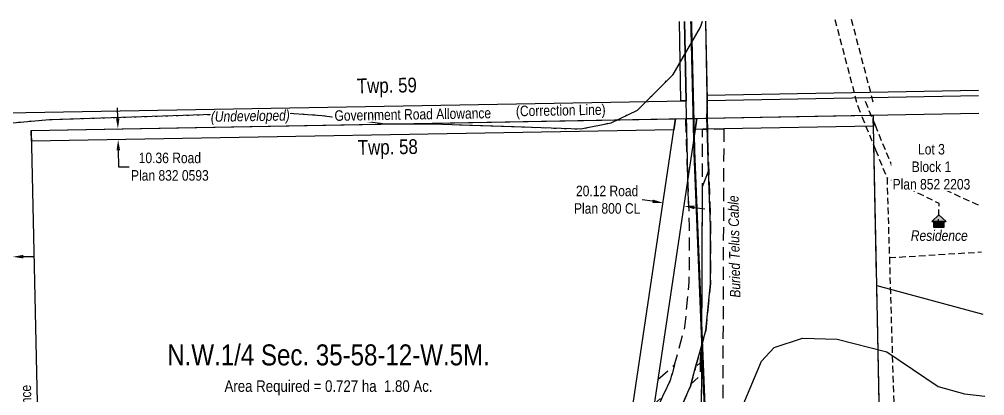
# Model space of a CAD drawing. Extents: x 583467 to 586907, y 5990577 to 5992825.
# Drawn here: x 585978 to 586896, y 5991282 to 5991640 of the extents above; entities that cross this region are included whole.
import ezdxf
from ezdxf.enums import TextEntityAlignment as Align

# ---------------------------------------------------------------- set-up
doc = ezdxf.new("R2010")
doc.units = 0
doc.header["$LTSCALE"] = 5
doc.header["$PDSIZE"] = 0.5
for name, pattern in [('DASHDOT2', [12.7, 6.35, -3.175, 0, -3.175]), ('foc-ACCESSROAD', [3.75, 2.5, -1.25]), ('foc-FLOWLINE', [3.75, 2.5, -1.25]), ('foc-QUARTERLINE', [33, 25, -3, 2, -3]), ('foc-WHEELTRACKS', [2, 0.4, -1.6]), ('UG_PIPE', [1.875, 1.25, -0.625])]:
    doc.linetypes.add(name, pattern=pattern)
doc.layers.get('Defpoints').update_dxf_attribs({"color": 9})
for name, color, linetype in [('AS-PIPE-UG', 44, 'UG_PIPE'), ('AS-POWER', 104, 'foc-POWER'), ('AS-RESIDENCE', 14, 'Continuous'), ('AS-TELUS', 224, 'foc-TEL'), ('AS-WILDLIFE', 131, 'DASHDOT2'), ('C-SYMBOL', 7, 'Continuous'), ('D-TXT', 6, 'Continuous'), ('F-AR', 190, 'foc-ACCESSROAD'), ('F-EZE', 190, 'foc-FLOWLINE'), ('F-VCE', 190, 'foc-FLOWLINE'), ('L-AREAREQUIRED', 7, 'Continuous'), ('L-QSEC', 8, 'foc-QUARTERLINE'), ('L-ROAD-T', 7, 'Continuous'), ('L-SEC', 7, 'Continuous'), ('L-TITLEDB', 4, 'Continuous'), ('L-TITLEDB-T', 4, 'Continuous'), ('T-WATER', 160, 'Continuous'), ('T-WATER-P3', 160, 'foc-WHEELTRACKS')]:
    doc.layers.add(name, color=color, linetype=linetype)
doc.layers.add('T-TEXT', color=48, linetype='Continuous', lineweight=18)
doc.styles.add('100L', font='ARIALN.TTF', dxfattribs={"height": 11})
doc.styles.add('175L', font='ARIALN.TTF', dxfattribs={"height": 20})
doc.styles.add('80CG', font='ARIALN.TTF', dxfattribs={"height": 10})
doc.styles.add('80L', font='ARIALN.TTF', dxfattribs={"height": 10})
doc.styles.add('80LS', font='ARIALNI.TTF', dxfattribs={"height": 10})
doc.styles.add('foc-LtypeFont', font='ARIALN.TTF', dxfattribs={"height": 7.35})
doc.linetypes.add('foc-POWER', pattern='A,6,-1,["P",foc-LtypeFont,S=0.2,R=0,X=-0.625,Y=-0.75],-1.24,4', length=12.24)
doc.linetypes.add('foc-POWER-NOLINE', pattern='A,0,-4,["P",foc-LtypeFont,S=0.2,R=0,X=-0.625,Y=-0.75],-8.24', length=12.24)
doc.linetypes.add('foc-TEL', pattern='A,2,-1,["T",foc-LtypeFont,S=0.2,R=0,X=-0.425,Y=-0.75],-1.24,8', length=12.24)
doc.linetypes.add('foc-TEL-NOLINE', pattern='A,0,-2,["T",foc-LtypeFont,S=0.2,R=0,X=-0.425,Y=-0.75],-10.24', length=12.24)
doc.linetypes.add('foc-TOPO-flowdirection-NOLINE', pattern='A,0,[">",foc-LtypeFont,S=0.3,R=0,X=0,Y=-0.945],-20,[">",foc-LtypeFont,S=0.3,R=0,X=0,Y=-0.945],0', length=20)
doc.dimstyles.new('Compass 5 000', dxfattribs={"dimscale": 5, "dimtxt": 9, "dimasz": 2, "dimexe": 0.2, "dimexo": 0.0625, "dimgap": 0.5, "dimtad": 0, "dimtih": 1, "dimtoh": 1, "dimzin": 0, "dimdsep": 46, "dimtxsty": '80CG', "dimcen": 0.1, "dimse1": 1, "dimse2": 1, "dimclrd": 256, "dimclrt": 256, "dimaunit": 1, "dimadec": 4, "dimazin": 0, "dimtfac": 0.06, "dimtofl": 0, "dimtmove": 0, "dimatfit": 1, "dimfxl": 0.2, "dimtolj": 1, "dimtzin": 0, "dimlwd": -1, "dimarcsym": 0})

# ---------------------------------------------------------------- blocks, each defined once
blk = doc.blocks.new('*D37')
at = {"layer": 'Defpoints', "color": 0, "transparency": 16777216}
for p in [(586116.11, 5991536.6), (586071.9, 5991525.45), (586116.3, 5991526.25)]:
    blk.add_point(p, dxfattribs=at)
at = {"layer": 'L-TITLEDB-T', "transparency": 16777216}
for p, q in [((586071.53, 5991545.8), (586071.35, 5991555.8)), ((586072.08, 5991515.45), (586072.36, 5991499.73)), ((586072.36, 5991499.73), (586082.36, 5991499.73))]:
    blk.add_line(p, q, dxfattribs=at)
for points in [[(586073.2, 5991545.83), (586069.87, 5991545.77), (586071.71, 5991535.8)], [(586073.75, 5991515.48), (586070.41, 5991515.42), (586071.9, 5991525.45)]]:
    blk.add_solid(points, dxfattribs=at)
at = {"layer": 'L-TITLEDB-T', "transparency": 16777216, "insert": (586121.1, 5991499.73), "char_height": 10, "attachment_point": 5, "style": '80CG'}
blk.add_mtext('\\A1;10.36 Road\\PPlan 832 0593', dxfattribs=at)
blk = doc.blocks.new('*D39')
at = {"layer": 'Defpoints', "color": 0, "transparency": 16777216}
for p in [(586597.01, 5991512.7), (586616.88, 5991509.76), (586590.02, 5991465.36)]:
    blk.add_point(p, dxfattribs=at)
at = {"layer": 'L-TITLEDB', "transparency": 16777216}
for p, q in [((586580.12, 5991466.82), (586570.23, 5991468.29)), ((586619.78, 5991460.96), (586629.67, 5991459.5))]:
    blk.add_line(p, q, dxfattribs=at)
for points in [[(586580.37, 5991468.47), (586579.88, 5991465.18), (586590.02, 5991465.36)], [(586620.02, 5991462.61), (586619.54, 5991459.32), (586609.89, 5991462.43)]]:
    blk.add_solid(points, dxfattribs=at)
at = {"layer": 'L-TITLEDB', "transparency": 16777216, "insert": (586536.86, 5991468.29), "char_height": 10, "attachment_point": 5, "style": '80CG'}
blk.add_mtext('\\A1;20.12 Road\\PPlan 800 CL', dxfattribs=at)
blk = doc.blocks.new('res_occ')
for points in [[(0.1, 0.89), (-1.26, -0.37), (1.46, -0.37)], [(-0.9, -1.43), (1.1, -1.43), (1.1, -0.37), (-0.9, -0.37)]]:
    blk.add_hatch(color=14).paths.add_polyline_path(points)
at = {"color": 14}
for points in [[(0.1, 0.89), (-1.26, -0.37), (1.46, -0.37)], [(-0.9, -1.43), (1.1, -1.43), (1.1, -0.37), (-0.9, -0.37)]]:
    blk.add_lwpolyline(points, close=True, dxfattribs=at)
blk = doc.blocks.new('*D53')
at = {"layer": 'Defpoints', "color": 0, "transparency": 16777216}
for p in [(585925.73, 5991412.94), (585925.73, 5991412.83), (585971.7, 5991413.83)]:
    blk.add_point(p, dxfattribs=at)
at = {"layer": 'L-TITLEDB-T', "transparency": 16777216}
for p, q in [((585915.73, 5991412.72), (585897.18, 5991412.32)), ((585981.7, 5991414.15), (585991.69, 5991414.36))]:
    blk.add_line(p, q, dxfattribs=at)
for points in [[(585981.66, 5991415.81), (585981.73, 5991412.48), (585971.7, 5991413.93)], [(585915.7, 5991414.39), (585915.77, 5991411.05), (585925.73, 5991412.94)]]:
    blk.add_solid(points, dxfattribs=at)
at = {"layer": 'L-TITLEDB-T', "transparency": 16777216, "insert": (585859.23, 5991412.32), "char_height": 10, "attachment_point": 5, "style": '80CG'}
blk.add_mtext('\\A1;46.00 Road\\PPlan 842 1011', dxfattribs=at)

msp = doc.modelspace()

# ---------------------------------------------------------------- linework, layer by layer
at = {"layer": 'AS-PIPE-UG'}
for p, q in [((586753.421, 5991639.885), (586775.084, 5991557.297)), ((586768.879, 5991640.081), (586789.595, 5991561.105)), ((586775.084, 5991557.297), (586778.613, 5991548.647)), ((586782.226, 5991562.024), (586791.564, 5991539.29)), ((586779.118, 5991547.409), (586792.038, 5991515.739)), ((586791.564, 5991539.29), (586807.339, 5991500.884)), ((586792.038, 5991515.739), (586802.951, 5991488.991)), ((586889.908, 5991463.1), (586807.339, 5991500.884)), ((586802.951, 5991488.991), (586805.207, 5991413.17))]:
    msp.add_line(p, q, dxfattribs=at)
at = {"layer": 'AS-PIPE-UG', "flags": 128}
for points in [[(586851.908, 5991443.472), (586852.457, 5991464.74), (586802.951, 5991488.991)], [(586805.207, 5991413.17), (586892.935, 5991418.646)], [(586805.207, 5991413.17), (586812.296, 5991174.903), (586813.877, 5991148.62)]]:
    msp.add_lwpolyline(points, dxfattribs=at)
at = {"layer": 'AS-POWER', "linetype": 'foc-POWER-NOLINE', "flags": 128}
for points in [[(586626.617, 5991245.461), (586626.927, 5991330.094), (586627.479, 5991480.789), (586633.391, 5991495.575), (586630.654, 5991638.328)], [(586632.071, 5991567.918), (586889.859, 5991572.464)]]:
    msp.add_lwpolyline(points, dxfattribs=at)
at = {"layer": 'AS-TELUS', "linetype": 'foc-TEL-NOLINE', "flags": 128}
for points in [[(586572.836, 5991214.333), (586595.799, 5991244.959), (586616.216, 5991290.856), (586621.004, 5991309.071), (586625.501, 5991325.433), (586630.639, 5991343.693), (586634.98, 5991388.727), (586635.285, 5991443.003), (586633.391, 5991495.575), (586631.871, 5991537.758), (586631.577, 5991545.907), (586632.173, 5991562.891), (586630.654, 5991638.328)], [(586614.206, 5991464.76), (586612.065, 5991562.536), (586610.545, 5991638.072)]]:
    msp.add_lwpolyline(points, dxfattribs=at)
at = {"layer": 'AS-WILDLIFE', "const_width": 2, "flags": 128}
msp.add_lwpolyline([(586616.746, 5991638.151), (586619.801, 5991512.922), (586635.676, 5991121.338), (586651.551, 5990877.921), (586794.426, 5990745.629), (586852.635, 5990650.379), (586852.217, 5990637.012)], dxfattribs=at)
at = {"layer": 'F-AR', "flags": 128}
msp.add_lwpolyline([(586579.195, 5991256.991), (586580.898, 5991261.103), (586589.95, 5991281.406), (586597.315, 5991297.595), (586600.893, 5991311.251), (586610.886, 5991347.313), (586614.976, 5991389.745), (586615.273, 5991442.7), (586611.568, 5991545.546), (586631.577, 5991545.907), (586631.871, 5991537.758), (586635.285, 5991443.003), (586634.98, 5991388.727), (586630.639, 5991343.693), (586626.881, 5991330.133), (586625.501, 5991325.433), (586621.004, 5991309.071), (586616.595, 5991292.906), (586616.216, 5991290.856), (586595.799, 5991244.959), (586572.836, 5991214.333)], dxfattribs=at)
at = {"layer": 'F-EZE', "flags": 128}
for points in [[(586647.744, 5991535.805), (586646.674, 5991258.447), (586640.557, 5991264.932), (586626.641, 5991251.86), (586626.927, 5991330.094), (586627.679, 5991535.438), (586631.952, 5991535.516), (586647.744, 5991535.805)], [(586616.595, 5991292.906), (586621.004, 5991309.071), (586625.406, 5991313.011), (586625.363, 5991300.721), (586616.595, 5991292.906)]]:
    msp.add_lwpolyline(points, close=True, dxfattribs=at)
at = {"layer": 'F-VCE', "flags": 128}
msp.add_lwpolyline([(586621.004, 5991309.071), (586625.501, 5991325.433), (586625.406, 5991313.011), (586621.004, 5991309.071)], close=True, dxfattribs=at)
msp.add_lwpolyline([(586585.199, 5991297.269), (586600.893, 5991311.251), (586597.315, 5991297.595), (586589.95, 5991281.406), (586581.744, 5991274.091)], dxfattribs=at)
at = {"layer": 'L-QSEC', "flags": 128}
msp.add_lwpolyline([(586806.322, 5990736.112), (586789.867, 5991548.765)], dxfattribs=at)
at = {"layer": 'L-SEC'}
msp.add_line((585989.207, 5991534.312), (586009.008, 5990618.709), dxfattribs=at)
at = {"layer": 'L-SEC', "flags": 128}
for points in [[(586612.065, 5991562.536), (586610.545, 5991638.072)], [(586632.172, 5991562.941), (586630.654, 5991638.328)], [(585066.835, 5991535.942), (585804.355, 5991548.29), (586612.065, 5991562.536)], [(586632.173, 5991562.891), (586889.959, 5991567.438)], [(585989.207, 5991534.311), (586890.296, 5991550.578)]]:
    msp.add_lwpolyline(points, dxfattribs=at)
at = {"layer": 'L-TITLEDB', "flags": 128}
for points in [[(586610.548, 5991638.072), (586612.065, 5991562.536), (586607.066, 5991562.448), (586605.548, 5991638.009)], [(586632.071, 5991567.918), (586889.859, 5991572.464)], [(586798.022, 5991146.017), (586793.15, 5991386.625), (586790.077, 5991538.41)], [(586793.15, 5991386.625), (586894.122, 5991359.329)]]:
    msp.add_lwpolyline(points, dxfattribs=at)
for points in [[(586601.807, 5991545.369), (586600.262, 5991534.982), (585989.431, 5991523.958), (585989.207, 5991534.312), (586601.807, 5991545.369)], [(586789.867, 5991548.765), (586790.077, 5991538.41), (586647.744, 5991535.805), (586631.916, 5991535.516), (586627.733, 5991535.439), (586620.684, 5991535.317), (586622.234, 5991545.739), (586631.577, 5991545.907), (586789.867, 5991548.765)]]:
    msp.add_lwpolyline(points, close=True, dxfattribs=at)
at = {"layer": 'T-WATER', "flags": 128}
msp.add_lwpolyline([(586648.706, 5991231.66), (586683.715, 5991314.666), (586695.718, 5991327.667), (586722.721, 5991336.67), (586755.724, 5991335.672), (586802.728, 5991323.675), (586851.731, 5991290.677), (586876.733, 5991283.678), (586895.834, 5991281.365)], dxfattribs=at)
at = {"layer": 'T-WATER-P3', "flags": 128}
msp.add_lwpolyline([(585522.614, 5991550.593), (585532.615, 5991548.594), (585558.617, 5991538.596), (585596.62, 5991527.598), (585637.624, 5991522.6), (585676.628, 5991522.603), (585720.633, 5991526.607), (585785.64, 5991535.612), (585934.655, 5991534.623), (585971.659, 5991541.625), (586006.663, 5991544.627), (586221.685, 5991551.643), (586265.689, 5991548.647), (586325.695, 5991540.651), (586370.699, 5991540.653), (586511.713, 5991535.663), (586540.717, 5991541.665), (586565.72, 5991553.668), (586599.726, 5991587.671), (586625.732, 5991632.675), (586627.657, 5991638.29)], dxfattribs=at)
at = {"layer": 'T-WATER-P3', "linetype": 'foc-TOPO-flowdirection-NOLINE', "flags": 128}
for points in [[(585522.614, 5991550.593), (585532.615, 5991548.594), (585558.617, 5991538.596), (585596.62, 5991527.598), (585637.624, 5991522.6), (585676.628, 5991522.603), (585720.633, 5991526.607), (585785.64, 5991535.612), (585934.655, 5991534.623), (585971.659, 5991541.625), (586006.663, 5991544.627), (586221.685, 5991551.643), (586265.689, 5991548.647), (586325.695, 5991540.651), (586370.699, 5991540.653), (586511.713, 5991535.663), (586540.717, 5991541.665), (586565.72, 5991553.668), (586599.726, 5991587.671), (586625.732, 5991632.675), (586627.657, 5991638.29)], [(585766.982, 5990613.42), (585790.58, 5990629.58), (585849.59, 5990684.585), (585870.594, 5990715.587), (585894.6, 5990781.591), (585918.605, 5990807.595), (585952.609, 5990816.596), (586023.616, 5990820.601), (586053.62, 5990835.604), (586093.626, 5990864.608), (586127.63, 5990873.61), (586172.635, 5990878.614), (586212.639, 5990886.617), (586259.645, 5990904.621), (586297.65, 5990927.625), (586328.655, 5990954.627), (586364.661, 5990981.631), (586407.666, 5990999.634), (586435.67, 5991015.637), (586473.676, 5991045.641), (586533.686, 5991112.647), (586566.692, 5991143.651), (586598.697, 5991170.654), (586631.703, 5991217.659), (586648.706, 5991231.66), (586683.715, 5991314.666), (586695.718, 5991327.667), (586722.721, 5991336.67), (586755.724, 5991335.672), (586802.728, 5991323.675), (586851.731, 5991290.677), (586876.733, 5991283.678), (586895.834, 5991281.365)]]:
    msp.add_lwpolyline(points, dxfattribs=at)

# ---------------------------------------------------------------- block references
at = {"layer": 'AS-RESIDENCE', "xscale": 4.997753599999938, "yscale": 4.997753599999938, "zscale": 4.997753599999938}
msp.add_blockref('res_occ', (586851.817, 5991449.485), dxfattribs=at)

# ---------------------------------------------------------------- texts
at = {"layer": 'AS-RESIDENCE', "insert": (586852.661, 5991434.1), "char_height": 9.99551, "width": 53.91615, "attachment_point": 5, "style": '80CG'}
msp.add_mtext('\\A1;{\\fArial Narrow|b0|i1|c0|p34;Residence}', dxfattribs=at)
at = {"layer": 'AS-TELUS', "insert": (586657.753, 5991423.764), "char_height": 9.99551, "width": 97.19138, "attachment_point": 5, "rotation": 91.152918, "style": '80CG'}
msp.add_mtext('\\A1;{\\fArial Narrow|b0|i1|c0|p34;Buried Telus Cable}', dxfattribs=at)
at = {"layer": 'C-SYMBOL', "color": 3, "style": '175L'}
msp.add_text('N.W.1/4 Sec. 35-58-12-W.5M.', height=19.99101, dxfattribs=at).set_placement((586271.97, 5991304.603), align=Align.BOTTOM_CENTER)
at = {"layer": 'D-TXT', "color": 3, "char_height": 14, "attachment_point": 1, "rotation": 0.959184, "style": '80L'}
for s, insert in [('Twp. 59', (586298.762, 5991583.627)), ('Twp. 58', (586299.672, 5991525.004))]:
    msp.add_mtext_dynamic_manual_height_columns(s, width=101.34984, gutter_width=47.479, heights=[0], dxfattribs=dict(at, insert=insert))
at = {"layer": 'L-AREAREQUIRED', "color": 5, "style": '100L'}
msp.add_text('Area Required = 0.727 ha  1.80 Ac.', height=10.99506, dxfattribs=at).set_placement((586271.97, 5991282.113), align=Align.BOTTOM_CENTER)
at = {"layer": 'L-ROAD-T', "style": '80L'}
for s, rotation, p in [('(Correction Line)', 0.9732, (586492.753, 5991553.468)), ('Government Road Allowance', 91.147688, (585985.547, 5991217.605))]:
    msp.add_text(s, height=9.99551, rotation=rotation, dxfattribs=at).set_placement(p, align=Align.MIDDLE_CENTER)

# ---------------------------------------------------------------- dimensions: what is measured, and where the dimension line sits
at = {"layer": 'L-TITLEDB'}
dim = msp.add_linear_dim(base=(586590.015, 5991465.362), p1=(586616.881, 5991509.759), p2=(586597.009, 5991512.695), angle=171.594629, text='20.12 Road\\PPlan 800 CL', dimstyle='Compass 5 000', dxfattribs=at)
dim.commit()
dim.dimension.update_dxf_attribs({"geometry": '*D39', "text_midpoint": (586536.861, 5991468.286), "dimtype": 161})
at = {"layer": 'L-TITLEDB-T', "color": 3}
dim = msp.add_linear_dim(base=(586071.901, 5991525.446), p1=(586116.114, 5991536.602), p2=(586116.301, 5991526.247), angle=271.033956, text='10.36 Road\\PPlan 832 0593', dimstyle='Compass 5 000', dxfattribs=at)
dim.commit()
dim.dimension.update_dxf_attribs({"geometry": '*D37', "text_midpoint": (586121.1, 5991499.73), "dimtype": 161})
at = {"layer": 'L-TITLEDB-T', "color": 5}
dim = msp.add_linear_dim(base=(585925.73, 5991412.936), p1=(585971.7, 5991413.827), p2=(585925.732, 5991412.832), angle=181.238912, text='46.00 Road\\PPlan 842 1011', dimstyle='Compass 5 000', dxfattribs=at)
dim.commit()
dim.dimension.update_dxf_attribs({"geometry": '*D53', "text_midpoint": (585859.23, 5991412.318), "dimtype": 161})

# ---------------------------------------------------------------- next in the draw order: texts
at = {"layer": 'L-ROAD-T', "insert": (586351.971, 5991554.629), "char_height": 9.99551, "width": 149.09134, "attachment_point": 2, "rotation": 0.9732, "style": '80L', "bg_fill": 3, "box_fill_scale": 1.15, "bg_fill_color": 256, "bg_fill_true_color": 256, "bg_fill_transparency": 0}
msp.add_mtext('Government Road Allowance', dxfattribs=at)
at = {"layer": 'L-TITLEDB-T', "insert": (586845.211, 5991499.649), "char_height": 9.99551, "width": 73.41625, "attachment_point": 5, "style": '80CG', "bg_fill": 3, "box_fill_scale": 1.15, "bg_fill_color": 256, "bg_fill_true_color": 256, "bg_fill_transparency": 0}
msp.add_mtext('\\A1;Lot 3\\PBlock 1\\PPlan 852 2203', dxfattribs=at)

# ---------------------------------------------------------------- next in the draw order: linework, layer by layer
at = {"layer": 'L-TITLEDB', "flags": 128}
msp.add_lwpolyline([(586156.507, 5990644.388), (586175.579, 5990654.952), (586248.076, 5990724.091), (586295.865, 5990780.532), (586412.561, 5990805.45), (586500.121, 5991112.433), (586544.333, 5991156.797), (586600.298, 5991534.949), (586601.843, 5991545.338), (586622.234, 5991545.739), (586620.684, 5991535.317), (586570.581, 5991199.202), (586563.294, 5991147.276), (586518.035, 5991101.918), (586428.584, 5990788.307), (586306.841, 5990762.311), (586263.007, 5990710.702), (586194.421, 5990645.122)], dxfattribs=at)

# ---------------------------------------------------------------- next in the draw order: texts
at = {"layer": 'T-TEXT', "insert": (586197.484, 5991553.109), "char_height": 9.99551, "width": 75.31441, "attachment_point": 2, "rotation": 0.9732, "style": '80LS', "bg_fill": 3, "box_fill_scale": 1, "bg_fill_color": 256, "bg_fill_transparency": 0}
msp.add_mtext('(Undeveloped)', dxfattribs=at)

doc.saveas('drawing.dxf')
